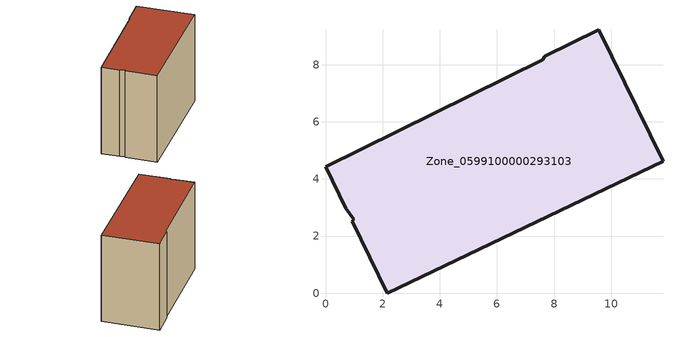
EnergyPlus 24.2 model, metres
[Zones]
Zone_0599100000293103
 floor ground (C_G): 0.99,2.59 0.71,2.97 0,4.43 7.6,8.17 7.67,8.29 9.56,9.22 11.81,4.62 2.16,0 0.93,2.52 z0
 wall outside (C_F): 2.16,0 11.81,4.62 9.56,9.22 7.67,8.29 7.6,8.17 0,4.43 0.71,2.97 0.99,2.59 0.93,2.52 2.16,0 z0:8.37
 roof outside (C_R): 0.71,2.97 0.99,2.59 0.93,2.52 2.16,0 11.81,4.62 9.56,9.22 7.67,8.29 7.6,8.17 0,4.43 z8.37
[BUILDING]
Pand.0599100000293103: North Axis=0; Terrain=City; Loads Convergence Tolerance Value=0.04; Temperature Convergence Tolerance Value=0.4; Solar Distribution=FullExterior; Maximum Number of Warmup Days=25; Minimum Number of Warmup Days=1
[Site:Location]
Rotterdam.The.Hague.AP_ZH_NLD Design_Conditions: Latitude=51.96; Longitude=4.45; Time Zone=1; Elevation=-4.5
[SITE:GROUNDTEMPERATURE:BUILDINGSURFACE]
18, 18, 18, 18, 18, 18, 18, 18, 18, 18, 18, 18
[MATERIAL] Thermal Absorptance=0.9; Solar Absorptance=0.7; Visible Absorptance=0.7
Name | Roughness | Thickness | Conductivity | Density | Specific Heat
G.TI.1946-1964 | MediumSmooth | 0.15 | 1 | 540 | 1210
F.TI.1946-1964 | Rough | 0.3 | 0.857143 | 1920 | 840
R.TI.1946-1964 | MediumRough | 0.2 | 0.277778 | 1500 | 1000
[CONSTRUCTION]
C_G: G.TI.1946-1964
C_F: F.TI.1946-1964
C_R: R.TI.1946-1964
[ZONE]
Zone_0599100000293103: Type=1; Multiplier=1; Ceiling Height=Autocalculate; Volume=Autocalculate; Floor Area=autocalculate; Part of Total Floor Area=Yes
[ZONEINFILTRATION:DESIGNFLOWRATE]
Infil_Zone_0599100000293103: Zone or ZoneList or Space or SpaceList=Zone_0599100000293103; Schedule=AlwaysOn; Design Flow Rate Calculation Method=Flow/Area; Flow Rate per Floor Area=0.003; Constant Term Coefficient=1; Temperature Term Coefficient=0; Velocity Term Coefficient=0; Velocity Squared Term Coefficient=0
[HVACTEMPLATE:ZONE:IDEALLOADSAIRSYSTEM]
Zone_0599100000293103: Maximum Heating Supply Air Temperature=50; Minimum Cooling Supply Air Temperature=13; Maximum Heating Supply Air Humidity Ratio=0.0156; Minimum Cooling Supply Air Humidity Ratio=0.0077; Heating Limit=NoLimit; Cooling Limit=NoLimit; Dehumidification Control Type=ConstantSensibleHeatRatio; Cooling Sensible Heat Ratio=0.7; Dehumidification Setpoint=60; Humidification Control Type=None; Humidification Setpoint=30; Outdoor Air Method=None; Outdoor Air Flow Rate per Person=0.00944; Outdoor Air Flow Rate per Zone Floor Area=0; Outdoor Air Flow Rate per Zone=0; Demand Controlled Ventilation Type=None; Outdoor Air Economizer Type=NoEconomizer; Heat Recovery Type=None; Sensible Heat Recovery Effectiveness=0.7; Latent Heat Recovery Effectiveness=0.65
[ZONECONTROL:THERMOSTAT]
ThermostatControl_Zone_0599100000293103: Zone or ZoneList=Zone_0599100000293103; Control Type Schedule=DualSetpointControlType; Control 1=Thermostat_Zone_0599100000293103; Temperature Difference Between Cutout And Setpoint=0
[THERMOSTATSETPOINT:DUALSETPOINT]
Thermostat_Zone_0599100000293103: Heating Setpoint Temperature Schedule=HeatingSetpoint_Zone_0599100000293103; Cooling Setpoint Temperature Schedule=CoolingSetpoint_Zone_0599100000293103
[SCHEDULE:COMPACT]
HeatingSetpoint_Zone_0599100000293103: Through: 12/31, For: AllDays, Until: 24:00, 21
CoolingSetpoint_Zone_0599100000293103: Through: 12/31, For: AllDays, Until: 24:00, 24
DualSetpointControlType: Through: 12/31, For: AllDays, Until: 24:00, 4
AlwaysOn: Through: 12/31, For: AllDays, Until: 24:00, 1
